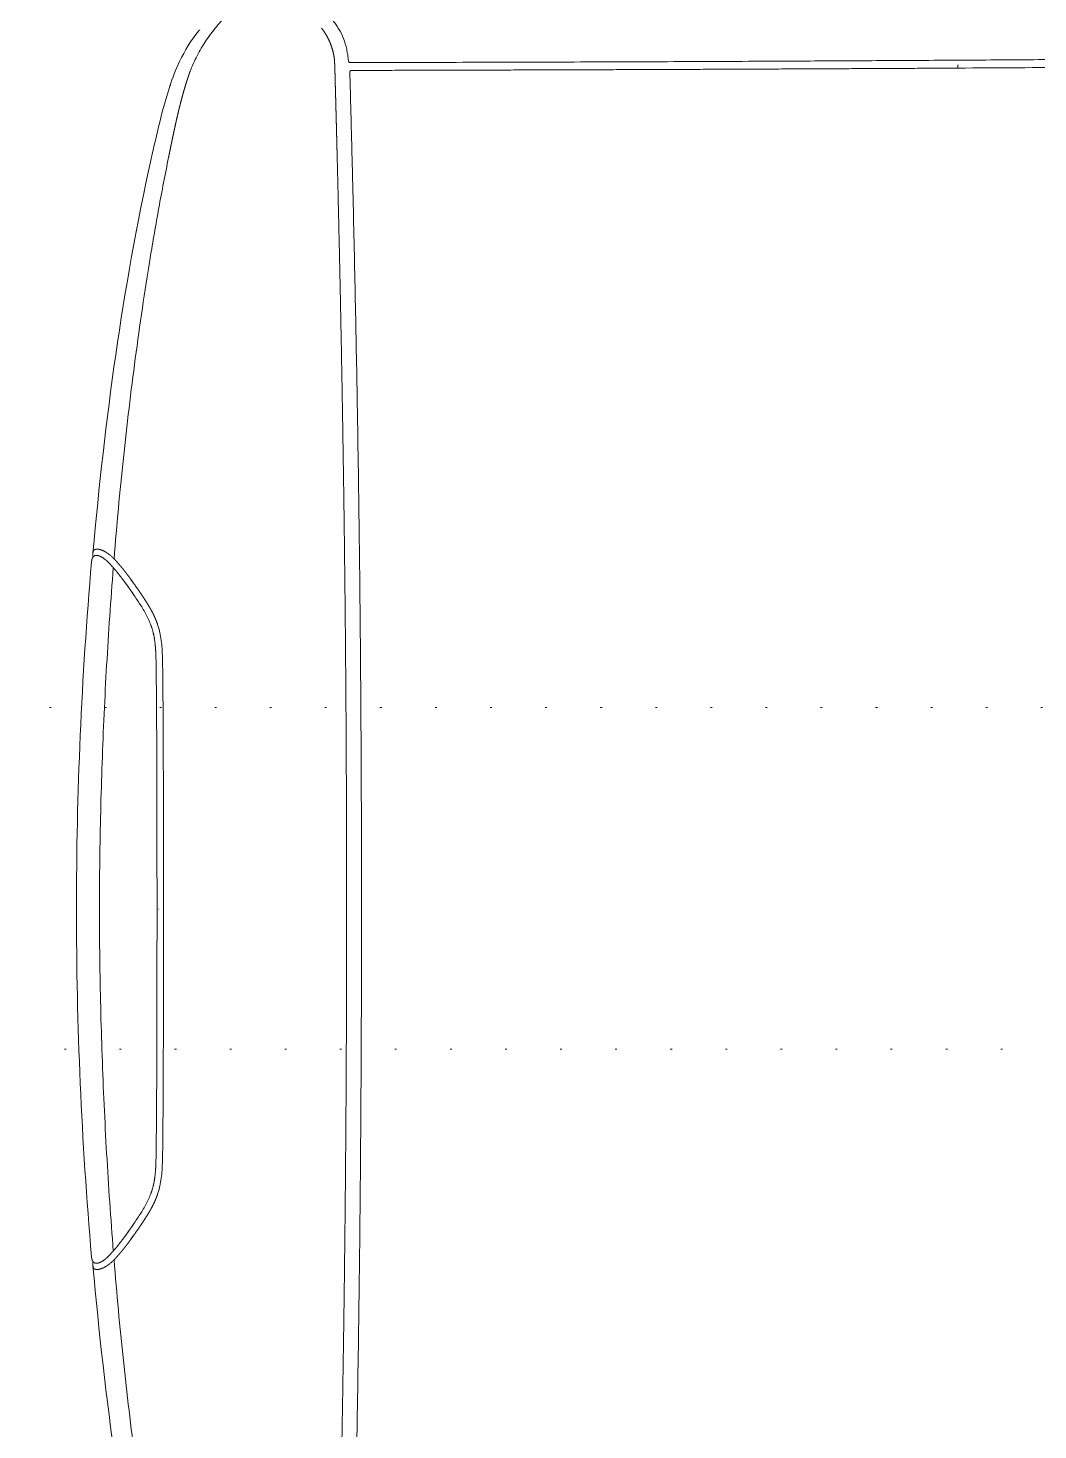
# Model space of a CAD drawing. Extents: x -2012 to 34975, y -1043 to 8321.
# Drawn here: x 30840.5 to 30899.6, y 2207.2 to 2289.3 of the extents above; entities that cross this region are included whole.
import ezdxf
from ezdxf.xclip import XClip

# ---------------------------------------------------------------- set-up
doc = ezdxf.new("R2010")
doc.units = 0
doc.header["$LTSCALE"] = 25
doc.header["$XCLIPFRAME"] = 0
doc.linetypes.add('DOT2', pattern=[0.125, 0, -0.125])
doc.layers.get('0').update_dxf_attribs({"color": 9, "lineweight": 9})
doc.layers.add('04', color=9, linetype='Continuous', lineweight=9)
doc.layers.add('20', color=9, linetype='DOT2', lineweight=9)

# ---------------------------------------------------------------- blocks, each defined once
blk = doc.blocks.new('p-araba-polo')
blk.add_line((3.45959, 0), (3.45965, 0))
at = {"extrusion": (0, 0, -1)}
blk.add_line((3.45959, 0), (3.45965, 0), dxfattribs=at)
for points, knots in [([(3.42733, 0.51454), (3.42618, 0.51595), (3.42387, 0.51878), (3.42082, 0.52203), (3.41833, 0.52453), (3.41645, 0.52634), (3.41454, 0.5281), (3.41263, 0.52981), (3.4107, 0.53149), (3.40877, 0.53312), (3.40683, 0.53472), (3.40489, 0.53628), (3.40295, 0.53783), (3.4015, 0.53897), (3.40053, 0.53972), (3.40004, 0.5401), (3.39956, 0.54047), (3.39907, 0.54085), (3.39859, 0.54122), (3.3981, 0.54159), (3.39762, 0.54196), (3.39729, 0.54221), (3.39713, 0.54233)], [0, 0, 0, 0, 0.127806, 0.254933, 0.318226, 0.381331, 0.444235, 0.506923, 0.569381, 0.631599, 0.69357, 0.755292, 0.816773, 0.878031, 0.893313, 0.908584, 0.923844, 0.939093, 0.954332, 0.969563, 0.984785, 1, 1, 1, 1]), ([(3.34834, 0.4967), (3.34845, 0.49788), (3.34866, 0.50021), (3.34946, 0.50468), (3.35101, 0.5099), (3.35327, 0.51447), (3.35542, 0.51783), (3.35661, 0.51938), (3.35723, 0.52018)], [0, 0, 0, 0, 0.125989, 0.249779, 0.499456, 0.749332, 0.870647, 1, 1, 1, 1]), ([(3.4331, 0.50637), (3.4331, 0.50637), (3.43219, 0.5078), (3.43033, 0.51061), (3.42833, 0.51323), (3.42733, 0.51454)], [0, 0, 0, 0, 0.000023, 0.502974, 1, 1, 1, 1]), ([(2.99142, 0.49247), (2.96811, 0.49261), (2.9215, 0.49289), (2.85153, 0.49341), (2.78153, 0.49402), (2.7115, 0.49473), (2.64143, 0.49558), (2.57133, 0.49659), (2.50122, 0.49779), (2.43108, 0.49924), (2.36095, 0.501), (2.29084, 0.50309), (2.24413, 0.50486), (2.22078, 0.50574)], [0, 0, 0, 0, 0.090909, 0.181819, 0.272729, 0.363638, 0.454547, 0.545456, 0.636366, 0.727274, 0.818182, 0.909092, 1, 1, 1, 1]), ([(2.35544, 0.50602), (2.37034, 0.50562), (2.40013, 0.50482), (2.44482, 0.50378), (2.48952, 0.50284), (2.53421, 0.50202), (2.5789, 0.50128), (2.62357, 0.50061), (2.66824, 0.50002), (2.71289, 0.49948), (2.75753, 0.49899), (2.80216, 0.49855), (2.84677, 0.49816), (2.89137, 0.49779), (2.93595, 0.49746), (2.98052, 0.49716), (3.02506, 0.49689), (3.0696, 0.49665), (3.09927, 0.49651), (3.11411, 0.49643)], [0, 0, 0, 0, 0.058823, 0.117647, 0.17647, 0.235294, 0.294117, 0.352941, 0.411764, 0.470588, 0.529411, 0.588235, 0.647058, 0.705882, 0.764706, 0.823529, 0.882353, 0.941176, 1, 1, 1, 1]), ([(3.43812, 0.4974), (3.43734, 0.49892), (3.43577, 0.50201), (3.434, 0.5049), (3.4331, 0.50637)], [0, 0, 0, 0, 0.494609, 1, 1, 1, 1]), ([(3.4331, 0.50636), (3.434, 0.5049), (3.43577, 0.50201), (3.43734, 0.49892), (3.43812, 0.4974)], [0, 0, 0, 0, 0.504884, 1, 1, 1, 1]), ([(3.11411, 0.49643), (3.13354, 0.49635), (3.17241, 0.49617), (3.23066, 0.49597), (3.27911, 0.49584), (3.31786, 0.49578), (3.33721, 0.49576), (3.34692, 0.49576)], [0, 0, 0, 0, 0.250049, 0.500074, 0.750085, 0.874591, 1, 1, 1, 1]), ([(3.28651, 0.49583), (3.28651, 0.49583), (3.28651, 0.49583), (3.28651, 0.49583), (3.28651, 0.49583), (3.28651, 0.49583), (3.28651, 0.49583)], [0, 0, 0, 0, 1, 1, 1, 1, 1, 1, 1]), ([(3.28653, 0.49583), (3.28653, 0.49583), (3.28653, 0.49583), (3.28653, 0.49583), (3.28653, 0.49583), (3.28653, 0.49583), (3.28653, 0.49583)], [0, 0, 0, 0, 1, 1, 1, 1, 1, 1, 1]), ([(3.30383, 0.4958), (3.30383, 0.4958), (3.30383, 0.4958), (3.30383, 0.4958), (3.30383, 0.4958), (3.30383, 0.4958), (3.30383, 0.4958)], [0, 0, 0, 0, 1, 1, 1, 1, 1, 1, 1]), ([(3.30383, 0.4958), (3.30383, 0.4958), (3.30383, 0.4958), (3.30383, 0.4958), (3.30383, 0.4958), (3.30383, 0.4958), (3.30383, 0.4958)], [0, 0, 0, 0, 1, 1, 1, 1, 1, 1, 1]), ([(3.34692, 0.49576), (3.347, 0.49576), (3.34716, 0.49576), (3.34749, 0.49578), (3.34788, 0.4959), (3.34825, 0.49623), (3.34831, 0.49655), (3.34834, 0.4967)], [0, 0, 0, 0, 0.126989, 0.253376, 0.501595, 0.750756, 1, 1, 1, 1]), ([(3.43812, 0.4974), (3.43864, 0.4963), (3.43968, 0.49409), (3.44054, 0.49176), (3.44098, 0.4906)], [0, 0, 0, 0, 0.498968, 1, 1, 1, 1]), ([(3.44098, 0.4906), (3.44054, 0.49176), (3.43968, 0.49409), (3.43864, 0.4963), (3.43812, 0.4974)], [0, 0, 0, 0, 0.501096, 1, 1, 1, 1]), ([(3.34061, 0), (3.34062, 0.0157), (3.34066, 0.04709), (3.34085, 0.09418), (3.3414, 0.17876), (3.34253, 0.26766), (3.3443, 0.36064), (3.34545, 0.41209), (3.34652, 0.4551), (3.34714, 0.4781), (3.34746, 0.4896)], [0, 0, 0, 0, 0.095818, 0.191637, 0.287456, 0.612278, 0.734598, 0.85691, 0.928456, 1, 1, 1, 1]), ([(3.34746, 0.4896), (3.34747, 0.49003), (3.34751, 0.49081), (3.34675, 0.49101), (3.34641, 0.4911)], [0, 0, 0, 0, 0.548693, 1, 1, 1, 1]), ([(3.3562, 0.49118), (3.35619, 0.49058), (3.35615, 0.48939), (3.35611, 0.48778), (3.35608, 0.4864), (3.35605, 0.48539), (3.35603, 0.48451), (3.35601, 0.48399), (3.35601, 0.48373)], [0, 0, 0, 0, 0.252172, 0.502148, 0.651132, 0.794911, 0.894758, 1, 1, 1, 1]), ([(3.48556, 0.2052), (3.48473, 0.21503), (3.48306, 0.23466), (3.47914, 0.27381), (3.47334, 0.32271), (3.46687, 0.36659), (3.46194, 0.39586), (3.45932, 0.41061), (3.45657, 0.4254), (3.4546, 0.43525), (3.45361, 0.44019)], [0, 0, 0, 0, 0.12452, 0.248713, 0.496885, 0.746467, 0.809383, 0.872586, 0.936113, 1, 1, 1, 1]), ([(3.48804, 0.20746), (3.48762, 0.20711), (3.48676, 0.20639), (3.48596, 0.2056), (3.48556, 0.2052)], [0, 0, 0, 0, 0.499798, 1, 1, 1, 1]), ([(3.49224, 0.20591), (3.49179, 0.2056), (3.49091, 0.20499), (3.48964, 0.20389), (3.48842, 0.20271), (3.48764, 0.20187), (3.48725, 0.20146)], [0, 0, 0, 0, 0.251991, 0.502315, 0.75048, 1, 1, 1, 1]), ([(3.49759, 0.20983), (3.49766, 0.20967), (3.49779, 0.20936), (3.49791, 0.20861), (3.4979, 0.20795), (3.49786, 0.20748)], [0, 0, 0, 0, 0.249881, 0.499707, 1, 1, 1, 1]), ([(3.48725, 0.20146), (3.48683, 0.201), (3.4864, 0.20053), (3.48598, 0.20005), (3.48598, 0.20004)], [0, 0, 0, 0, 0.98477, 1, 1, 1, 1]), ([(3.49406, 0), (3.49403, 0.00953), (3.49396, 0.02861), (3.49341, 0.05721), (3.49256, 0.08581), (3.49139, 0.1144), (3.48991, 0.14297), (3.48815, 0.17152), (3.4867, 0.19053), (3.48598, 0.20004)], [0, 0, 0, 0, 0.142857, 0.285713, 0.428571, 0.57143, 0.714285, 0.857141, 1, 1, 1, 1]), ([(3.48598, 0.20004), (3.48598, 0.20003), (3.48598, 0.20002), (3.48598, 0.19998), (3.48598, 0.20001), (3.48598, 0.20003), (3.48598, 0.20004), (3.48598, 0.20004), (3.48598, 0.20004), (3.48598, 0.20004)], [0, 0, 0, 0, 0.339646, 0.501479, 0.627426, 1, 1, 1, 1, 1, 1, 1]), ([(3.47115, 0.18677), (3.47153, 0.18733), (3.4723, 0.18844), (3.47386, 0.19066), (3.47505, 0.1923), (3.47584, 0.1934)], [0, 0, 0, 0, 0.250034, 0.500022, 1, 1, 1, 1]), ([(3.47866, 0.19072), (3.47791, 0.18967), (3.4764, 0.18758), (3.47494, 0.18546), (3.47421, 0.1844)], [0, 0, 0, 0, 0.499955, 1, 1, 1, 1]), ([(3.47421, 0.1844), (3.47289, 0.18244), (3.47025, 0.17855), (3.46653, 0.17254), (3.46472, 0.1682), (3.46382, 0.16604)], [0, 0, 0, 0, 0.334985, 0.668743, 1, 1, 1, 1]), ([(3.45704, 0.13897), (3.45705, 0.14025), (3.45709, 0.14296), (3.45716, 0.14754), (3.45735, 0.15241), (3.45782, 0.15742), (3.4585, 0.16133), (3.45927, 0.16444), (3.45977, 0.16598), (3.46001, 0.16675)], [0, 0, 0, 0, 0.137192, 0.28895, 0.489273, 0.658174, 0.826629, 0.913291, 1, 1, 1, 1]), ([(3.46085, 0.13888), (3.46074, 0.1273), (3.46054, 0.10415), (3.46045, 0.06942), (3.46038, 0.0347), (3.46038, 0.01156), (3.46038, 0)], [0, 0, 0, 0, 0.250071, 0.500208, 0.75029, 1, 1, 1, 1]), ([(3.34061, 0), (3.34062, -0.0157), (3.34066, -0.04709), (3.34085, -0.09418), (3.3414, -0.17876), (3.34253, -0.26766), (3.3443, -0.36064), (3.34545, -0.41209), (3.34652, -0.4551), (3.34714, -0.4781), (3.34746, -0.4896)], [0, 0, 0, 0, 0.095818, 0.191637, 0.287456, 0.612278, 0.734598, 0.85691, 0.928456, 1, 1, 1, 1]), ([(3.46085, -0.13888), (3.46074, -0.1273), (3.46054, -0.10415), (3.46045, -0.06942), (3.46038, -0.0347), (3.46038, -0.01156), (3.46038, 0)], [0, 0, 0, 0, 0.250071, 0.500208, 0.75029, 1, 1, 1, 1]), ([(3.49406, 0), (3.49403, -0.00953), (3.49396, -0.02861), (3.49341, -0.05721), (3.49256, -0.08581), (3.49139, -0.1144), (3.48991, -0.14297), (3.48815, -0.17152), (3.4867, -0.19053), (3.48598, -0.20004)], [0, 0, 0, 0, 0.142857, 0.285713, 0.428571, 0.57143, 0.714285, 0.857141, 1, 1, 1, 1]), ([(3.45704, -0.13897), (3.45705, -0.14025), (3.45709, -0.14296), (3.45716, -0.14754), (3.45735, -0.15241), (3.45782, -0.15742), (3.4585, -0.16133), (3.45927, -0.16444), (3.45977, -0.16598), (3.46001, -0.16675)], [0, 0, 0, 0, 0.137192, 0.28895, 0.489273, 0.658174, 0.826629, 0.913291, 1, 1, 1, 1]), ([(3.47421, -0.18439), (3.47289, -0.18244), (3.47025, -0.17855), (3.46653, -0.17254), (3.46472, -0.1682), (3.46382, -0.16603)], [0, 0, 0, 0, 0.334985, 0.668743, 1, 1, 1, 1]), ([(3.47115, -0.18677), (3.47153, -0.18732), (3.4723, -0.18844), (3.47386, -0.19066), (3.47505, -0.1923), (3.47584, -0.19339)], [0, 0, 0, 0, 0.250034, 0.500022, 1, 1, 1, 1]), ([(3.47866, -0.19072), (3.47791, -0.18967), (3.4764, -0.18758), (3.47494, -0.18546), (3.47421, -0.18439)], [0, 0, 0, 0, 0.499955, 1, 1, 1, 1]), ([(3.48598, -0.20004), (3.48598, -0.20003), (3.48598, -0.20001), (3.48598, -0.19998), (3.48598, -0.20001), (3.48598, -0.20003), (3.48598, -0.20004), (3.48598, -0.20004), (3.48598, -0.20004), (3.48598, -0.20004)], [0, 0, 0, 0, 0.339646, 0.501479, 0.627426, 1, 1, 1, 1, 1, 1, 1]), ([(3.48725, -0.20146), (3.48683, -0.20099), (3.4864, -0.20053), (3.48598, -0.20005), (3.48598, -0.20004)], [0, 0, 0, 0, 0.98477, 1, 1, 1, 1]), ([(3.49224, -0.2059), (3.49179, -0.2056), (3.49091, -0.20499), (3.48964, -0.20389), (3.48842, -0.20271), (3.48764, -0.20187), (3.48725, -0.20146)], [0, 0, 0, 0, 0.251991, 0.502315, 0.75048, 1, 1, 1, 1]), ([(3.48556, -0.2052), (3.48473, -0.21503), (3.48306, -0.23466), (3.47914, -0.27381), (3.47334, -0.32271), (3.46687, -0.36658), (3.46194, -0.39586), (3.45932, -0.4106), (3.45657, -0.4254), (3.4546, -0.43525), (3.45361, -0.44019)], [0, 0, 0, 0, 0.12452, 0.248713, 0.496885, 0.746467, 0.809383, 0.872586, 0.936113, 1, 1, 1, 1]), ([(3.48804, -0.20746), (3.48762, -0.2071), (3.48676, -0.20639), (3.48596, -0.2056), (3.48556, -0.2052)], [0, 0, 0, 0, 0.499798, 1, 1, 1, 1]), ([(3.49759, -0.20982), (3.49766, -0.20967), (3.49779, -0.20935), (3.49791, -0.20861), (3.4979, -0.20795), (3.49786, -0.20748)], [0, 0, 0, 0, 0.249881, 0.499707, 1, 1, 1, 1])]:
    blk.add_open_spline(points, degree=3, knots=knots)
for points, degree in [([(3.35648, 0.49743), (3.35686, 0.50055), (3.35749, 0.50356), (3.3584, 0.50641), (3.35955, 0.50905), (3.36089, 0.5115), (3.36242, 0.51378), (3.36406, 0.51592)], 7), ([(3.42733, 0.51454), (3.42852, 0.51303), (3.42972, 0.51142), (3.43088, 0.50978), (3.43201, 0.50809), (3.4331, 0.50636)], 5), ([(3.43633, 0.51386), (3.43623, 0.51405), (3.4361, 0.51423), (3.43593, 0.5144), (3.43573, 0.51454), (3.4355, 0.51467), (3.43523, 0.51477)], 6), ([(3.43616, 0.51412), (3.44038, 0.50874), (3.44406, 0.50272), (3.44717, 0.49629)], 3), ([(2.99127, 0.49446), (2.99132, 0.49436), (2.99136, 0.4941), (2.9914, 0.49366), (2.99141, 0.49314), (2.99142, 0.49247)], 5), ([(2.99142, 0.49247), (2.99141, 0.49288), (2.99141, 0.49323), (2.99139, 0.49354), (2.99138, 0.49381), (2.99136, 0.49402)], 5), ([(2.99142, 0.49247), (3.04222, 0.49217), (3.09301, 0.49192), (3.14375, 0.49171), (3.1945, 0.49151), (3.24517, 0.49137), (3.29586, 0.4912), (3.34641, 0.4911)], 7), ([(3.34834, 0.4967), (3.34831, 0.49627), (3.34809, 0.49599), (3.34776, 0.49576), (3.34736, 0.49576), (3.34692, 0.49576)], 5), ([(3.3562, 0.49118), (3.35623, 0.49222), (3.35627, 0.49322), (3.3563, 0.4942), (3.35634, 0.49511), (3.35638, 0.49597), (3.35639, 0.49675), (3.35648, 0.49743)], 7), ([(3.44717, 0.49629), (3.4494, 0.49167), (3.45125, 0.4868), (3.45289, 0.48183)], 3), ([(3.34641, 0.4911), (3.34689, 0.4911), (3.34722, 0.4911), (3.34748, 0.49052), (3.34747, 0.49007), (3.34746, 0.4896)], 5), ([(3.35601, 0.48373), (3.35602, 0.48424), (3.35603, 0.48477), (3.35605, 0.4853), (3.35606, 0.48583), (3.35608, 0.48637), (3.35609, 0.48691), (3.3561, 0.48744)], 7), ([(3.3561, 0.48744), (3.35612, 0.48798), (3.35613, 0.48852), (3.35614, 0.48906), (3.35616, 0.4896), (3.35617, 0.49013), (3.35619, 0.49066), (3.3562, 0.49118)], 7), ([(3.44337, 0.48346), (3.44292, 0.48489), (3.44245, 0.48632), (3.44198, 0.48776), (3.44149, 0.48919), (3.44098, 0.4906)], 5), ([(3.44098, 0.4906), (3.44149, 0.48919), (3.44198, 0.48776), (3.44245, 0.48632), (3.44292, 0.48489), (3.44337, 0.48346)], 5), ([(3.35541, 0.46178), (3.35551, 0.46545), (3.35561, 0.46911), (3.3557, 0.47277), (3.3558, 0.47643), (3.3559, 0.48008), (3.35601, 0.48373)], 6), ([(3.44337, 0.48346), (3.44392, 0.4817), (3.44445, 0.47992), (3.44497, 0.47814), (3.44546, 0.47635), (3.44594, 0.47455), (3.44641, 0.47276)], 6), ([(3.45291, 0.48161), (3.45292, 0.48175), (3.4529, 0.48188), (3.45283, 0.48201), (3.45272, 0.48213), (3.45255, 0.48224), (3.45235, 0.48235)], 6), ([(3.45289, 0.48184), (3.45738, 0.46799), (3.46054, 0.45363), (3.46378, 0.43934)], 3), ([(3.44641, 0.47276), (3.44687, 0.47096), (3.44732, 0.46915), (3.44776, 0.46735), (3.44819, 0.46554), (3.44861, 0.46373), (3.44902, 0.46192)], 6), ([(3.35485, 0.43975), (3.35495, 0.44343), (3.35504, 0.4471), (3.35513, 0.45078), (3.35522, 0.45445), (3.35532, 0.45812), (3.35541, 0.46178)], 6), ([(3.45139, 0.45104), (3.45101, 0.45286), (3.45062, 0.45467), (3.45023, 0.45648), (3.44984, 0.45829), (3.44943, 0.46011), (3.44902, 0.46192)], 6), ([(3.45361, 0.44019), (3.45325, 0.442), (3.45288, 0.4438), (3.45251, 0.44561), (3.45214, 0.44742), (3.45176, 0.44923), (3.45139, 0.45104)], 6), ([(3.35071, 0.22034), (3.35118, 0.25703), (3.35174, 0.29371), (3.35239, 0.33035), (3.35313, 0.36695), (3.35395, 0.40346), (3.35485, 0.43975)], 6), ([(3.46378, 0.43934), (3.48058, 0.36359), (3.49096, 0.28622), (3.49788, 0.20867)], 3), ([(3.34932, 0), (3.34934, 0.03673), (3.34943, 0.07346), (3.34961, 0.1102), (3.34988, 0.14692), (3.35025, 0.18364), (3.35071, 0.22034)], 6), ([(3.48556, 0.2052), (3.48543, 0.20507), (3.4853, 0.20493), (3.48517, 0.2048)], 3), ([(3.48725, 0.20146), (3.48804, 0.20231), (3.48881, 0.20312), (3.48961, 0.2039), (3.49046, 0.20465), (3.49134, 0.20533), (3.49224, 0.20591)], 6), ([(3.4938, 0.21061), (3.49272, 0.21033), (3.49164, 0.20987), (3.49062, 0.20932), (3.4897, 0.20873), (3.48884, 0.20811), (3.48804, 0.20746)], 6), ([(3.49224, 0.20591), (3.49314, 0.20648), (3.49405, 0.20694), (3.49495, 0.20724), (3.49581, 0.20735), (3.49655, 0.20721), (3.49713, 0.20686)], 6), ([(3.49629, 0.21078), (3.49596, 0.21085), (3.49558, 0.21088), (3.49516, 0.21087), (3.49471, 0.21082), (3.49426, 0.21073), (3.4938, 0.21061)], 6), ([(3.49759, 0.20983), (3.49747, 0.21005), (3.49733, 0.21026), (3.49714, 0.21044), (3.49691, 0.21059), (3.49662, 0.2107), (3.49629, 0.21078)], 6), ([(3.49713, 0.20686), (3.49776, 0.20649), (3.49819, 0.20594), (3.49847, 0.20526), (3.49863, 0.20447), (3.49872, 0.20358), (3.49876, 0.20263)], 6), ([(3.49788, 0.2087), (3.49786, 0.20894), (3.49782, 0.20918), (3.49777, 0.20941), (3.49769, 0.20962), (3.49759, 0.20983)], 5), ([(3.49786, 0.20747), (3.49788, 0.20773), (3.4979, 0.20799), (3.4979, 0.20823), (3.4979, 0.20847), (3.49788, 0.2087)], 5), ([(3.49788, 0.20874), (3.49794, 0.20803), (3.49794, 0.20729), (3.4979, 0.20651)], 3), ([(3.47977, 0.19855), (3.47936, 0.19804), (3.47896, 0.19753), (3.47856, 0.19702), (3.47817, 0.1965), (3.47778, 0.19599)], 5), ([(3.47866, 0.19072), (3.48006, 0.19264), (3.48149, 0.19455), (3.48294, 0.19642), (3.48443, 0.19826), (3.48598, 0.20004)], 5), ([(3.484, 0.20356), (3.48311, 0.20258), (3.48224, 0.20159), (3.4814, 0.20058), (3.48058, 0.19957), (3.47977, 0.19855)], 5), ([(3.48517, 0.2048), (3.48493, 0.20455), (3.4847, 0.20431), (3.48447, 0.20406), (3.48423, 0.20381), (3.484, 0.20356)], 5), ([(3.48598, 0.20004), (3.48623, 0.20033), (3.48648, 0.20061), (3.48674, 0.2009), (3.48699, 0.20117), (3.48725, 0.20146)], 5), ([(3.49871, 0.20339), (3.50458, 0.13577), (3.50754, 0.06789), (3.50755, 0)], 3), ([(3.47584, 0.1934), (3.47536, 0.19274), (3.47488, 0.19208), (3.47441, 0.19142), (3.47394, 0.19076), (3.47347, 0.1901)], 5), ([(3.47421, 0.1844), (3.47508, 0.18567), (3.47596, 0.18695), (3.47686, 0.18821), (3.47775, 0.18947), (3.47866, 0.19072)], 5), ([(3.47778, 0.19599), (3.47738, 0.19547), (3.47699, 0.19495), (3.47661, 0.19444), (3.47622, 0.19392), (3.47584, 0.1934)], 5), ([(3.47115, 0.18677), (3.47009, 0.18523), (3.46905, 0.18368), (3.46802, 0.18212), (3.467, 0.18055), (3.46599, 0.17894), (3.46502, 0.1773)], 6), ([(3.46502, 0.1773), (3.46454, 0.17648), (3.46406, 0.17565), (3.46359, 0.17481), (3.46314, 0.17395), (3.4627, 0.17309), (3.46227, 0.17221)], 6), ([(3.46227, 0.17221), (3.46185, 0.17133), (3.46144, 0.17044), (3.46105, 0.16953), (3.46068, 0.16862), (3.46034, 0.16769), (3.46001, 0.16675)], 6), ([(3.46085, 0.13888), (3.4609, 0.14349), (3.46097, 0.1481), (3.46105, 0.1527), (3.46137, 0.15728), (3.46228, 0.16178), (3.46382, 0.16604)], 6), ([(3.45704, 0.13897), (3.45675, 0.11579), (3.45669, 0.09264), (3.45663, 0.06948), (3.45657, 0.04631), (3.45657, 0.02316), (3.45656, 0)], 6), ([(3.34932, 0), (3.34934, -0.03673), (3.34943, -0.07346), (3.34961, -0.1102), (3.34988, -0.14692), (3.35025, -0.18364), (3.35071, -0.22033)], 6), ([(3.45704, -0.13897), (3.45675, -0.11579), (3.45669, -0.09264), (3.45663, -0.06948), (3.45657, -0.04631), (3.45657, -0.02316), (3.45656, 0)], 6), ([(3.49871, -0.20339), (3.50458, -0.13577), (3.50754, -0.06788), (3.50755, 0)], 3), ([(3.46085, -0.13888), (3.4609, -0.14349), (3.46097, -0.1481), (3.46105, -0.1527), (3.46137, -0.15728), (3.46228, -0.16177), (3.46382, -0.16603)], 6), ([(3.46227, -0.17221), (3.46185, -0.17133), (3.46144, -0.17044), (3.46105, -0.16953), (3.46068, -0.16862), (3.46034, -0.16769), (3.46001, -0.16675)], 6), ([(3.46502, -0.1773), (3.46454, -0.17648), (3.46406, -0.17565), (3.46359, -0.1748), (3.46314, -0.17395), (3.4627, -0.17309), (3.46227, -0.17221)], 6), ([(3.47115, -0.18677), (3.47009, -0.18523), (3.46905, -0.18368), (3.46802, -0.18212), (3.467, -0.18054), (3.46599, -0.17894), (3.46502, -0.1773)], 6), ([(3.47421, -0.18439), (3.47508, -0.18567), (3.47596, -0.18695), (3.47686, -0.18821), (3.47775, -0.18947), (3.47866, -0.19072)], 5), ([(3.47584, -0.19339), (3.47536, -0.19274), (3.47488, -0.19208), (3.47441, -0.19142), (3.47394, -0.19076), (3.47347, -0.1901)], 5), ([(3.47778, -0.19599), (3.47738, -0.19547), (3.47699, -0.19495), (3.47661, -0.19443), (3.47622, -0.19391), (3.47584, -0.19339)], 5), ([(3.47977, -0.19855), (3.47936, -0.19804), (3.47896, -0.19753), (3.47856, -0.19702), (3.47817, -0.1965), (3.47778, -0.19599)], 5), ([(3.47866, -0.19072), (3.48006, -0.19264), (3.48149, -0.19454), (3.48294, -0.19642), (3.48443, -0.19826), (3.48598, -0.20004)], 5), ([(3.484, -0.20356), (3.48311, -0.20258), (3.48224, -0.20159), (3.4814, -0.20058), (3.48058, -0.19957), (3.47977, -0.19855)], 5), ([(3.48517, -0.2048), (3.48493, -0.20455), (3.4847, -0.20431), (3.48447, -0.20406), (3.48423, -0.20381), (3.484, -0.20356)], 5), ([(3.48556, -0.2052), (3.48543, -0.20507), (3.4853, -0.20493), (3.48517, -0.2048)], 3), ([(3.48598, -0.20004), (3.48623, -0.20033), (3.48648, -0.20061), (3.48674, -0.2009), (3.48699, -0.20117), (3.48725, -0.20146)], 5), ([(3.48725, -0.20146), (3.48804, -0.2023), (3.48881, -0.20312), (3.48961, -0.2039), (3.49046, -0.20465), (3.49134, -0.20533), (3.49224, -0.2059)], 6), ([(3.49713, -0.20686), (3.49776, -0.20649), (3.49819, -0.20594), (3.49847, -0.20526), (3.49863, -0.20446), (3.49872, -0.20358), (3.49876, -0.20263)], 6), ([(3.46378, -0.43934), (3.48058, -0.36359), (3.49096, -0.28622), (3.49788, -0.20867)], 3), ([(3.4938, -0.21061), (3.49272, -0.21032), (3.49164, -0.20987), (3.49062, -0.20932), (3.4897, -0.20873), (3.48884, -0.20811), (3.48804, -0.20746)], 6), ([(3.49224, -0.2059), (3.49314, -0.20647), (3.49405, -0.20694), (3.49495, -0.20724), (3.49581, -0.20735), (3.49655, -0.20721), (3.49713, -0.20686)], 6), ([(3.49629, -0.21077), (3.49596, -0.21085), (3.49558, -0.21088), (3.49516, -0.21087), (3.49471, -0.21082), (3.49426, -0.21073), (3.4938, -0.21061)], 6), ([(3.49759, -0.20982), (3.49747, -0.21005), (3.49733, -0.21026), (3.49714, -0.21044), (3.49691, -0.21059), (3.49662, -0.2107), (3.49629, -0.21077)], 6), ([(3.49788, -0.20869), (3.49786, -0.20894), (3.49782, -0.20918), (3.49777, -0.20941), (3.49769, -0.20962), (3.49759, -0.20982)], 5), ([(3.49786, -0.20747), (3.49788, -0.20773), (3.4979, -0.20798), (3.4979, -0.20823), (3.4979, -0.20847), (3.49788, -0.20869)], 5), ([(3.49788, -0.20874), (3.49794, -0.20803), (3.49794, -0.20729), (3.4979, -0.20651)], 3), ([(3.35071, -0.22033), (3.35118, -0.25703), (3.35174, -0.29371), (3.35239, -0.33035), (3.35313, -0.36695), (3.35395, -0.40345), (3.35485, -0.43975)], 6)]:
    blk.add_open_spline(points, degree=degree)
blk = doc.blocks.new('catikatirevizepergole-krt')
for points in [[(-30, 1530), (-30, 1460), (-800, 1460), (-800, 1530)], [(-30, 1440), (-30, 1370), (-800, 1370), (-800, 1440)]]:
    blk.add_lwpolyline(points, close=True)

msp = doc.modelspace()

# ---------------------------------------------------------------- block references
at = {"layer": '04'}
ref = msp.add_blockref('p-araba-polo', (31194.08, 2237.687), dxfattribs=dict(at, xscale=-100, yscale=100, zscale=100))
XClip(ref).set_block_clipping_path([(-0.0924763951, -0.9835002962), (4.0650970395, 0.9845199444)])
at = {"layer": '20'}
msp.add_blockref('catikatirevizepergole-krt', (31581.35, 789.503), dxfattribs=at)

doc.saveas('drawing.dxf')
